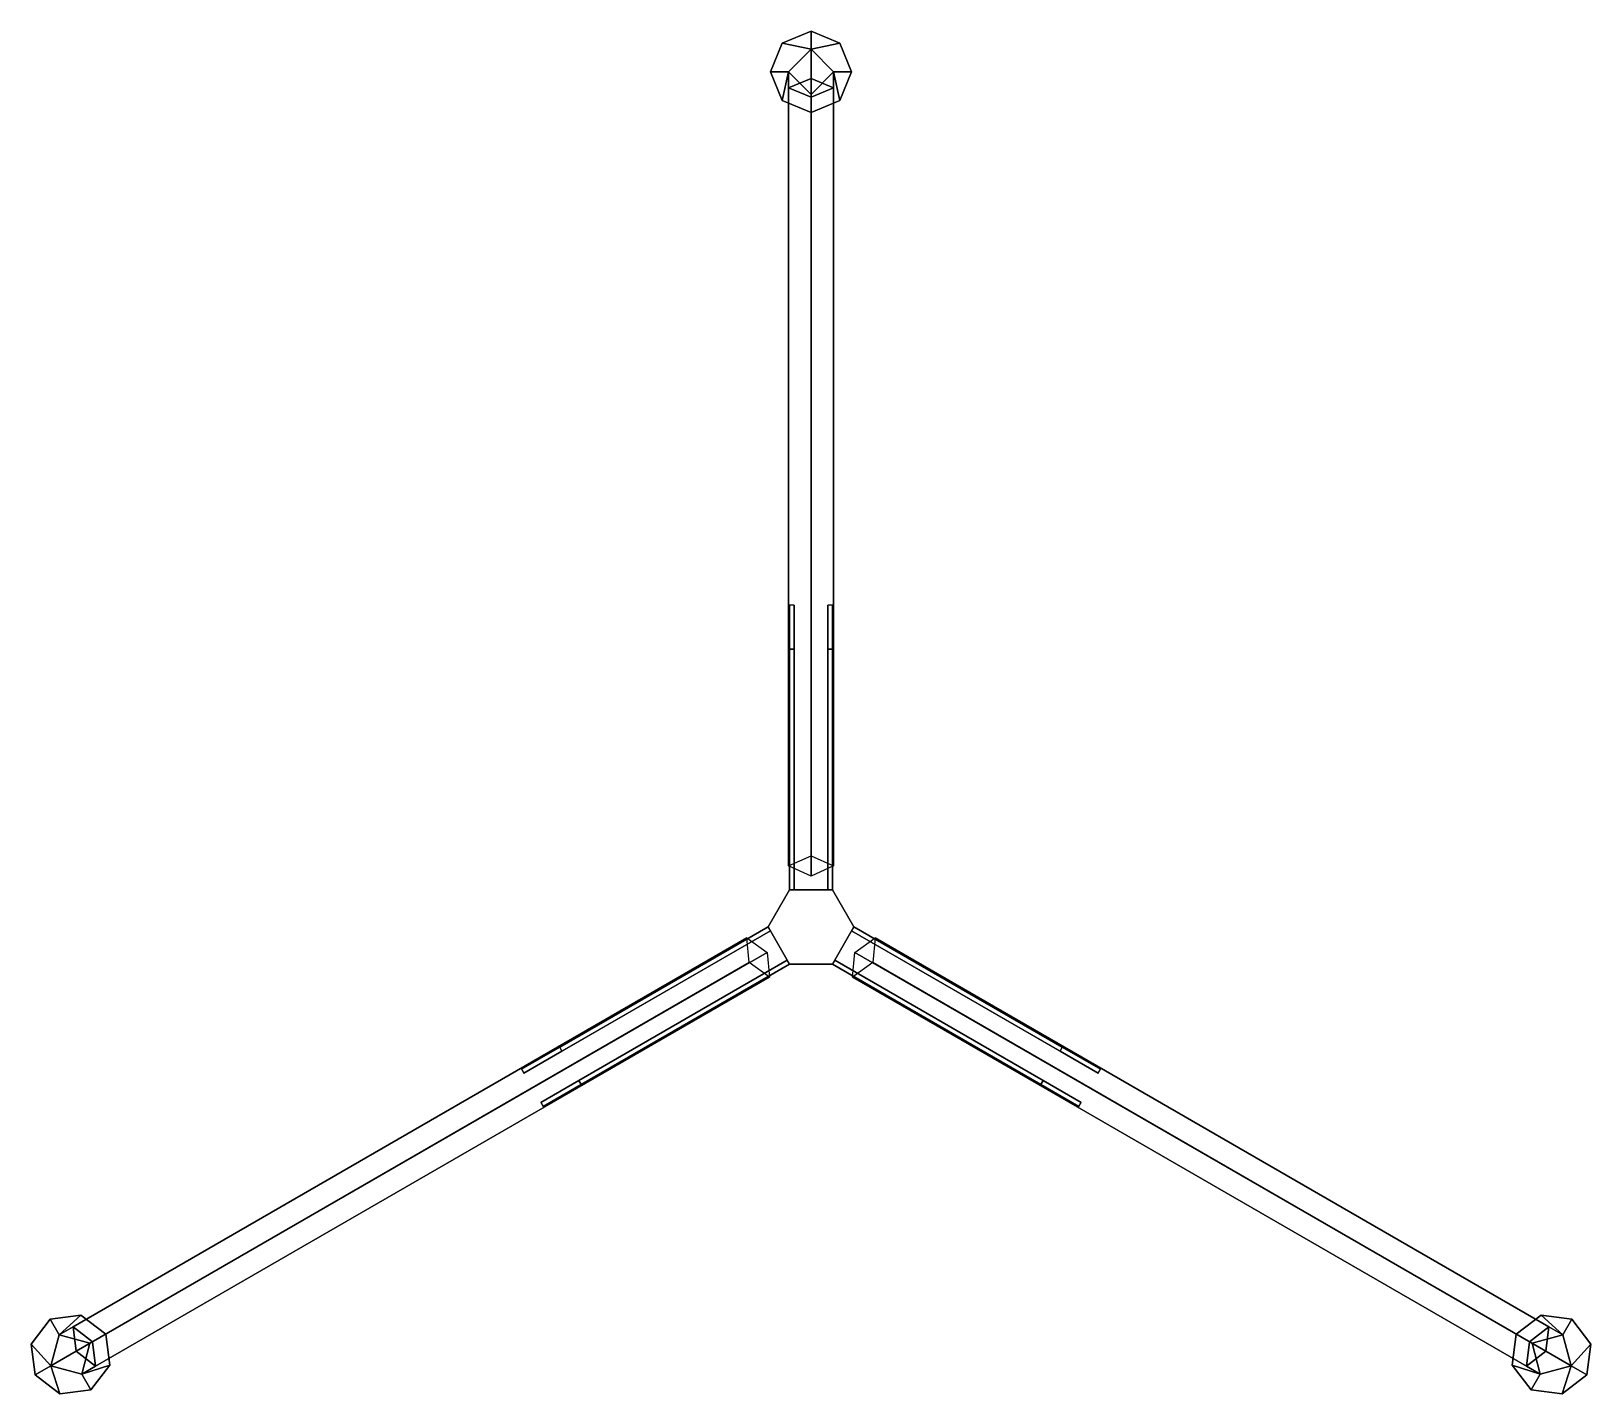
# Model space of a CAD drawing. Extents: x -6.9 to 6.9, y -4.1 to 7.9.
import ezdxf

# ---------------------------------------------------------------- set-up
doc = ezdxf.new("R2010")
doc.units = 0
doc.layers.add('MG_TRIPOD', color=7, linetype='CONTINUOUS')

msp = doc.modelspace()

# ---------------------------------------------------------------- linework, layer by layer
at = {"layer": 'MG_TRIPOD'}
for points in [[(0, 7.93), (-0.255, 7.825), (-0.255, 7.825, 0.05), (0, 7.93, 0.05)], [(0, 7.93, 0.05), (-0.255, 7.825, 0.05), (0, 7.77, 0.05)], [(0.255, 7.825), (0, 7.93), (0, 7.93, 0.05), (0.255, 7.825, 0.05)], [(0.255, 7.825, 0.05), (0, 7.93, 0.05), (0, 7.93, 0.05), (0, 7.77, 0.05)], [(-0.255, 7.825), (-0.36, 7.57), (-0.36, 7.57, 0.05), (-0.255, 7.825, 0.05)], [(-0.255, 7.825, 0.05), (-0.36, 7.57, 0.05), (-0.2, 7.57, 0.05), (0, 7.77, 0.05)], [(0, 7.77, 0.05), (-0.2, 7.57, 0.05), (-0.2, 7.428, 0.27), (0, 7.51, 0.453)], [(0.36, 7.57, 0.05), (0.255, 7.825, 0.05), (0, 7.77, 0.05), (0.2, 7.57, 0.05)], [(0.2, 7.57, 0.05), (0, 7.77, 0.05), (0, 7.51, 0.453), (0.2, 7.428, 0.27)], [(0.36, 7.57), (0.255, 7.825), (0.255, 7.825, 0.05), (0.36, 7.57, 0.05)], [(-0.36, 7.57), (-0.255, 7.315), (-0.255, 7.315, 0.05), (-0.36, 7.57, 0.05)], [(-0.36, 7.57, 0.05), (-0.255, 7.315, 0.05), (-0.2, 7.57, 0.05)], [(-0.255, 7.315, 0.05), (0, 7.21, 0.05), (0, 7.37, 0.05), (-0.2, 7.57, 0.05)], [(-0.2, 7.57, 0.05), (0, 7.37, 0.05), (0, 7.346, 0.088), (-0.2, 7.428, 0.27)], [(0, 7.51, 0.453), (-0.2, 7.428, 0.27), (-0.2, 0.54, 3.78), (0, 0.631, 3.958)], [(0, 7.37, 0.05), (0.2, 7.57, 0.05), (0.2, 7.428, 0.27), (0, 7.346, 0.088)], [(0, 7.21, 0.05), (0.255, 7.315, 0.05), (0.2, 7.57, 0.05), (0, 7.37, 0.05)], [(0.2, 7.428, 0.27), (0, 7.51, 0.453), (0, 0.631, 3.958), (0.2, 0.54, 3.78)], [(0.255, 7.315, 0.05), (0.36, 7.57, 0.05), (0.2, 7.57, 0.05)], [(0.255, 7.315), (0.36, 7.57), (0.36, 7.57, 0.05), (0.255, 7.315, 0.05)], [(-0.2, 7.428, 0.27), (0, 7.346, 0.088), (0, 0.449, 3.602), (-0.2, 0.54, 3.78)], [(0, 7.346, 0.088), (0.2, 7.428, 0.27), (0.2, 0.54, 3.78), (0, 0.449, 3.602)], [(-0.255, 7.315), (0, 7.21), (0, 7.21, 0.05), (-0.255, 7.315, 0.05)], [(0, 7.21), (0.255, 7.315), (0.255, 7.315, 0.05), (0, 7.21, 0.05)], [(-0.19, 2.849, 2.65), (-0.19, 0.329, 2.809), (-0.19, 0.329, 3.069), (-0.19, 2.46, 2.85)], [(-0.19, 2.849, 2.65), (-0.19, 2.46, 2.85), (-0.15, 2.46, 2.85), (-0.15, 2.849, 2.65)], [(-0.15, 0.329, 2.809), (-0.15, 2.849, 2.65), (-0.15, 2.46, 2.85), (-0.15, 0.329, 3.069)], [(0.15, 2.849, 2.65), (0.15, 0.329, 2.809), (0.15, 0.329, 3.069), (0.15, 2.46, 2.85)], [(0.15, 2.849, 2.65), (0.15, 2.46, 2.85), (0.19, 2.46, 2.85), (0.19, 2.849, 2.65)], [(0.19, 0.329, 2.809), (0.19, 2.849, 2.65), (0.19, 2.46, 2.85), (0.19, 0.329, 3.069)], [(-0.19, 2.46, 2.85), (-0.19, 0.329, 3.069), (-0.15, 0.329, 3.069), (-0.15, 2.46, 2.85)], [(0.15, 2.46, 2.85), (0.15, 0.329, 3.069), (0.19, 0.329, 3.069), (0.19, 2.46, 2.85)], [(-0.19, 0.329, 2.65), (-0.38, 0, 2.65), (-0.38, 0, 4.04), (-0.19, 0.329, 4.04)], [(0.19, 0.329, 2.65), (-0.19, 0.329, 2.65), (-0.19, 0.329, 4.04), (0.19, 0.329, 4.04)], [(0.38, 0, 2.65), (0.19, 0.329, 2.65), (0.19, 0.329, 4.04), (0.38, 0, 4.04)], [(-0.38, 0, 2.809), (-2.562, -1.26, 2.65), (-2.225, -1.065, 2.85), (-0.38, 0, 3.069)], [(-2.205, -1.1, 2.85), (-0.36, -0.035, 3.069), (-0.38, 0, 3.069), (-2.225, -1.065, 2.85)], [(-0.38, 0, 2.65), (-0.19, -0.329, 2.65), (-0.19, -0.329, 4.04), (-0.38, 0, 4.04)], [(0.19, -0.329, 2.65), (0.38, 0, 2.65), (0.38, 0, 4.04), (0.19, -0.329, 4.04)], [(-6.361, -3.673, 0.088), (-6.533, -3.541, 0.27), (-0.568, -0.097, 3.78), (-0.389, -0.225, 3.602)], [(-6.533, -3.541, 0.27), (-6.504, -3.755, 0.453), (-0.546, -0.315, 3.958), (-0.568, -0.097, 3.78)], [(-2.542, -1.295, 2.65), (-0.36, -0.035, 2.809), (-0.36, -0.035, 3.069), (-2.205, -1.1, 2.85)], [(2.225, -1.065, 2.85), (0.38, 0, 3.069), (0.36, -0.035, 3.069), (2.205, -1.1, 2.85)], [(0.36, -0.035, 2.809), (2.542, -1.295, 2.65), (2.205, -1.1, 2.85), (0.36, -0.035, 3.069)], [(2.562, -1.26, 2.65), (0.38, 0, 2.809), (0.38, 0, 3.069), (2.225, -1.065, 2.85)], [(6.533, -3.541, 0.27), (6.361, -3.673, 0.088), (0.389, -0.225, 3.602), (0.568, -0.097, 3.78)], [(6.504, -3.755, 0.453), (6.533, -3.541, 0.27), (0.568, -0.097, 3.78), (0.546, -0.315, 3.958)], [(-6.333, -3.887, 0.27), (-6.361, -3.673, 0.088), (-0.389, -0.225, 3.602), (-0.368, -0.443, 3.78)], [(6.361, -3.673, 0.088), (6.333, -3.887, 0.27), (0.368, -0.443, 3.78), (0.389, -0.225, 3.602)], [(-6.504, -3.755, 0.453), (-6.333, -3.887, 0.27), (-0.368, -0.443, 3.78), (-0.546, -0.315, 3.958)], [(-0.21, -0.294, 2.809), (-2.392, -1.554, 2.65), (-2.055, -1.36, 2.85), (-0.21, -0.294, 3.069)], [(-2.372, -1.589, 2.65), (-0.19, -0.329, 2.809), (-0.19, -0.329, 3.069), (-2.035, -1.395, 2.85)], [(-2.035, -1.395, 2.85), (-0.19, -0.329, 3.069), (-0.21, -0.294, 3.069), (-2.055, -1.36, 2.85)], [(-0.19, -0.329, 2.65), (0.19, -0.329, 2.65), (0.19, -0.329, 4.04), (-0.19, -0.329, 4.04)], [(2.055, -1.36, 2.85), (0.21, -0.294, 3.069), (0.19, -0.329, 3.069), (2.035, -1.395, 2.85)], [(0.19, -0.329, 2.809), (2.372, -1.589, 2.65), (2.035, -1.395, 2.85), (0.19, -0.329, 3.069)], [(2.392, -1.554, 2.65), (0.21, -0.294, 2.809), (0.21, -0.294, 3.069), (2.055, -1.36, 2.85)], [(6.333, -3.887, 0.27), (6.504, -3.755, 0.453), (0.546, -0.315, 3.958), (0.368, -0.443, 3.78)], [(-2.542, -1.295, 2.65), (-2.205, -1.1, 2.85), (-2.225, -1.065, 2.85), (-2.562, -1.26, 2.65)], [(2.562, -1.26, 2.65), (2.225, -1.065, 2.85), (2.205, -1.1, 2.85), (2.542, -1.295, 2.65)], [(-2.372, -1.589, 2.65), (-2.035, -1.395, 2.85), (-2.055, -1.36, 2.85), (-2.392, -1.554, 2.65)], [(2.392, -1.554, 2.65), (2.055, -1.36, 2.85), (2.035, -1.395, 2.85), (2.372, -1.589, 2.65)], [(-6.463, -3.437, 0.05), (-6.736, -3.473, 0.05), (-6.656, -3.612, 0.05)], [(-6.463, -3.437), (-6.736, -3.473), (-6.736, -3.473, 0.05), (-6.463, -3.437, 0.05)], [(-6.244, -3.605, 0.05), (-6.463, -3.437, 0.05), (-6.656, -3.612, 0.05), (-6.383, -3.685, 0.05)], [(-6.244, -3.605), (-6.463, -3.437), (-6.463, -3.437, 0.05), (-6.244, -3.605, 0.05)], [(6.463, -3.437, 0.05), (6.244, -3.605, 0.05), (6.383, -3.685, 0.05), (6.656, -3.612, 0.05)], [(6.463, -3.437), (6.244, -3.605), (6.244, -3.605, 0.05), (6.463, -3.437, 0.05)], [(6.736, -3.473, 0.05), (6.463, -3.437, 0.05), (6.656, -3.612, 0.05)], [(6.736, -3.473), (6.463, -3.437), (6.463, -3.437, 0.05), (6.736, -3.473, 0.05)], [(-6.736, -3.473, 0.05), (-6.904, -3.692, 0.05), (-6.729, -3.885, 0.05), (-6.656, -3.612, 0.05)], [(-6.736, -3.473), (-6.904, -3.692), (-6.904, -3.692, 0.05), (-6.736, -3.473, 0.05)], [(-6.656, -3.612, 0.05), (-6.729, -3.885, 0.05), (-6.504, -3.755, 0.453), (-6.533, -3.541, 0.27)], [(-6.383, -3.685, 0.05), (-6.656, -3.612, 0.05), (-6.533, -3.541, 0.27), (-6.361, -3.673, 0.088)], [(6.656, -3.612, 0.05), (6.383, -3.685, 0.05), (6.361, -3.673, 0.088), (6.533, -3.541, 0.27)], [(6.729, -3.885, 0.05), (6.656, -3.612, 0.05), (6.533, -3.541, 0.27), (6.504, -3.755, 0.453)], [(6.904, -3.692, 0.05), (6.736, -3.473, 0.05), (6.656, -3.612, 0.05), (6.729, -3.885, 0.05)], [(6.904, -3.692), (6.736, -3.473), (6.736, -3.473, 0.05), (6.904, -3.692, 0.05)], [(-6.904, -3.692, 0.05), (-6.868, -3.965, 0.05), (-6.868, -3.965, 0.05), (-6.729, -3.885, 0.05)], [(-6.904, -3.692), (-6.868, -3.965), (-6.868, -3.965, 0.05), (-6.904, -3.692, 0.05)], [(-6.208, -3.878, 0.05), (-6.244, -3.605, 0.05), (-6.383, -3.685, 0.05), (-6.456, -3.958, 0.05)], [(-6.456, -3.958, 0.05), (-6.383, -3.685, 0.05), (-6.361, -3.673, 0.088), (-6.333, -3.887, 0.27)], [(-6.208, -3.878), (-6.244, -3.605), (-6.244, -3.605, 0.05), (-6.208, -3.878, 0.05)], [(6.244, -3.605, 0.05), (6.208, -3.878, 0.05), (6.456, -3.958, 0.05), (6.383, -3.685, 0.05)], [(6.244, -3.605), (6.208, -3.878), (6.208, -3.878, 0.05), (6.244, -3.605, 0.05)], [(6.383, -3.685, 0.05), (6.456, -3.958, 0.05), (6.333, -3.887, 0.27), (6.361, -3.673, 0.088)], [(6.868, -3.965, 0.05), (6.904, -3.692, 0.05), (6.729, -3.885, 0.05)], [(6.868, -3.965), (6.904, -3.692), (6.904, -3.692, 0.05), (6.868, -3.965, 0.05)], [(-6.729, -3.885, 0.05), (-6.456, -3.958, 0.05), (-6.333, -3.887, 0.27), (-6.504, -3.755, 0.453)], [(6.456, -3.958, 0.05), (6.729, -3.885, 0.05), (6.504, -3.755, 0.453), (6.333, -3.887, 0.27)], [(-6.868, -3.965, 0.05), (-6.649, -4.133, 0.05), (-6.729, -3.885, 0.05)], [(-6.868, -3.965), (-6.649, -4.133), (-6.649, -4.133, 0.05), (-6.868, -3.965, 0.05)], [(-6.649, -4.133, 0.05), (-6.376, -4.097, 0.05), (-6.456, -3.958, 0.05), (-6.729, -3.885, 0.05)], [(-6.376, -4.097, 0.05), (-6.208, -3.878, 0.05), (-6.456, -3.958, 0.05)], [(-6.376, -4.097), (-6.208, -3.878), (-6.208, -3.878, 0.05), (-6.376, -4.097, 0.05)], [(6.208, -3.878, 0.05), (6.376, -4.097, 0.05), (6.456, -3.958, 0.05)], [(6.208, -3.878), (6.376, -4.097), (6.376, -4.097, 0.05), (6.208, -3.878, 0.05)], [(6.376, -4.097, 0.05), (6.649, -4.133, 0.05), (6.729, -3.885, 0.05), (6.456, -3.958, 0.05)], [(6.649, -4.133, 0.05), (6.868, -3.965, 0.05), (6.868, -3.965, 0.05), (6.729, -3.885, 0.05)], [(6.649, -4.133), (6.868, -3.965), (6.868, -3.965, 0.05), (6.649, -4.133, 0.05)], [(-6.649, -4.133), (-6.376, -4.097), (-6.376, -4.097, 0.05), (-6.649, -4.133, 0.05)], [(6.376, -4.097), (6.649, -4.133), (6.649, -4.133, 0.05), (6.376, -4.097, 0.05)]]:
    msp.add_3dface(points, dxfattribs=at)

doc.saveas('drawing.dxf')
